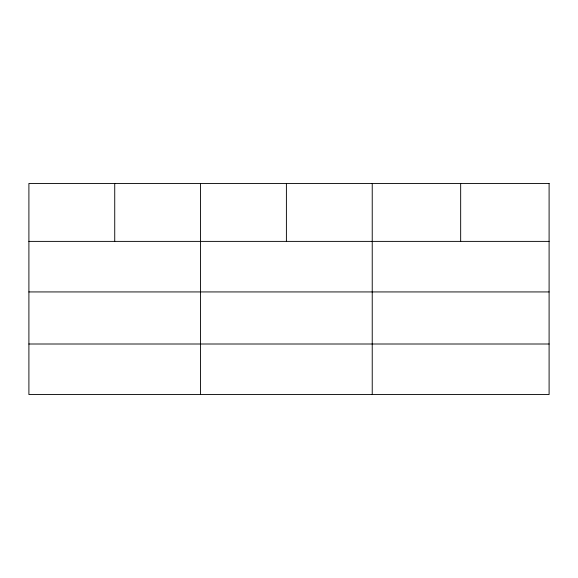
<?xml version="1.0" encoding="UTF-8"?>
<svg xmlns="http://www.w3.org/2000/svg" width="578" height="578" viewBox="0 0 578 578"><rect width="100%" height="100%" fill="white"/><g stroke="black" fill="none" stroke-linecap="round" stroke-linejoin="round"><path stroke-width="0.87" d="M28.9 241.387L549.1 241.387M28.9 291.933L549.1 291.933M28.9 344.004L549.1 344.004M460.666 183.45L460.666 241.387M372.232 183.45L372.232 394.55M286.399 183.45L286.399 241.387M200.566 183.45L200.566 394.55M114.733 183.45L114.733 241.387M549.1 183.45L28.9 183.45L28.9 394.55L549.1 394.55L549.1 183.45"/></g></svg>
